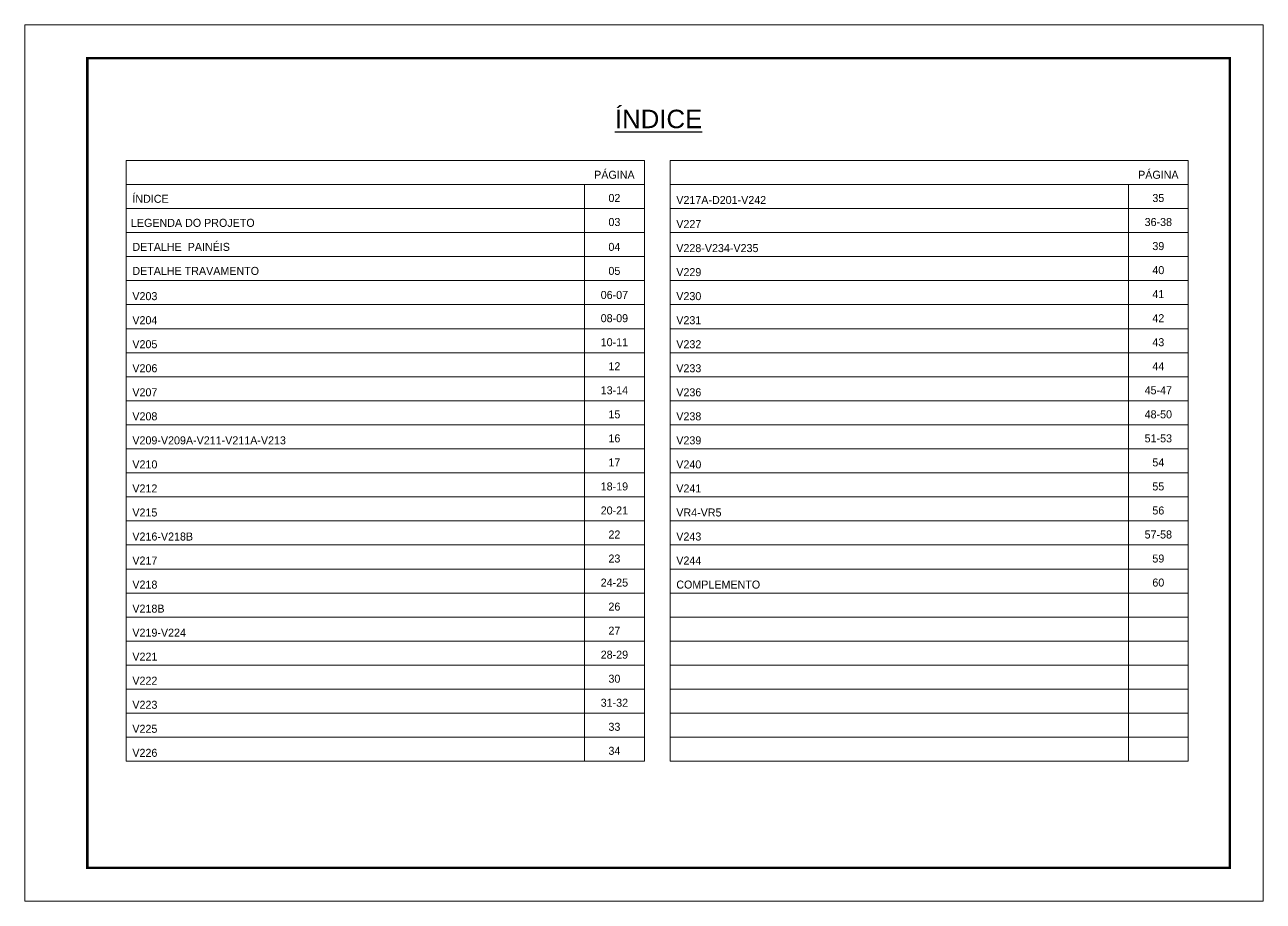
# Model space of a CAD drawing. Extents: x 2603 to 22413, y 1253 to 30260.
# Drawn here: x 14753 to 16238, y 28819 to 29869 of the extents above; entities that cross this region are included whole.
import ezdxf
from ezdxf.enums import TextEntityAlignment as Align

# ---------------------------------------------------------------- set-up
doc = ezdxf.new("R2010")
doc.units = 0
doc.layers.add('CARIMBO', color=255, linetype='Continuous', lineweight=9)
doc.layers.add('Folhas', color=255, linetype='Continuous', lineweight=9)
doc.styles.add('ARIAL', font='arial.ttf')
doc.styles.add('Tecnologia', font='')
doc.styles.get('Tecnologia').set_extended_font_data('Forgotten Futurist')

msp = doc.modelspace()

# ---------------------------------------------------------------- linework, layer by layer
at = {"layer": 'CARIMBO'}
for p, q in [((14874.41, 29706.68), (15495.79, 29706.68)), ((14874.41, 29706.68), (15495.79, 29706.68)), ((14874.41, 29706.68), (14874.41, 28986.78)), ((15495.79, 29706.68), (15495.79, 28986.78)), ((15526.61, 29706.68), (16148, 29706.68)), ((15526.61, 29706.68), (16148, 29706.68)), ((15526.61, 29706.68), (15526.61, 28986.78)), ((16148, 29706.68), (16148, 28986.78)), ((14874.41, 29677.89), (15495.79, 29677.89)), ((14874.41, 29677.89), (15495.79, 29677.89)), ((14874.41, 29677.89), (15495.79, 29677.89)), ((15423.97, 29677.89), (15423.97, 28986.78)), ((15526.61, 29677.89), (16148, 29677.89)), ((15526.61, 29677.89), (16148, 29677.89)), ((15526.61, 29677.89), (16148, 29677.89)), ((16076.18, 29677.89), (16076.18, 28986.78)), ((14874.41, 29649.09), (15495.79, 29649.09)), ((15526.61, 29649.09), (16148, 29649.09)), ((14874.41, 29620.3), (15495.79, 29620.3)), ((15526.61, 29620.3), (16148, 29620.3)), ((14874.41, 29591.5), (15495.79, 29591.5)), ((14874.41, 29591.5), (15495.79, 29591.5)), ((15526.61, 29591.5), (16148, 29591.5)), ((15526.61, 29591.5), (16148, 29591.5)), ((14874.41, 29562.7), (15495.79, 29562.7)), ((14874.41, 29562.7), (15495.79, 29562.7)), ((14874.41, 29562.7), (15495.79, 29562.7)), ((15526.61, 29562.7), (16148, 29562.7)), ((15526.61, 29562.7), (16148, 29562.7)), ((15526.61, 29562.7), (16148, 29562.7)), ((14874.41, 29533.91), (15495.79, 29533.91)), ((15526.61, 29533.91), (16148, 29533.91)), ((14874.41, 29505.11), (15495.79, 29505.11)), ((15526.61, 29505.11), (16148, 29505.11)), ((14874.41, 29476.31), (15495.79, 29476.31)), ((15526.61, 29476.31), (16148, 29476.31)), ((14874.41, 29447.52), (15495.79, 29447.52)), ((15526.61, 29447.52), (16148, 29447.52)), ((14874.41, 29418.72), (15495.79, 29418.72)), ((15526.61, 29418.72), (16148, 29418.72)), ((14874.41, 29389.93), (15495.79, 29389.93)), ((15526.61, 29389.93), (16148, 29389.93)), ((14874.41, 29361.13), (15495.79, 29361.13)), ((15526.61, 29361.13), (16148, 29361.13)), ((14874.41, 29332.33), (15495.79, 29332.33)), ((15526.61, 29332.33), (16148, 29332.33)), ((14874.41, 29303.54), (15495.79, 29303.54)), ((15526.61, 29303.54), (16148, 29303.54)), ((14874.41, 29274.74), (15495.79, 29274.74)), ((15526.61, 29274.74), (16148, 29274.74)), ((14874.41, 29245.94), (15495.79, 29245.94)), ((15526.61, 29245.94), (16148, 29245.94)), ((14874.41, 29217.15), (15495.79, 29217.15)), ((15526.61, 29217.15), (16148, 29217.15)), ((14874.41, 29188.35), (15495.79, 29188.35)), ((15526.61, 29188.35), (16148, 29188.35)), ((14874.41, 29159.56), (15495.79, 29159.56)), ((15526.61, 29159.56), (16148, 29159.56)), ((14874.41, 29130.76), (15495.79, 29130.76)), ((15526.61, 29130.76), (16148, 29130.76)), ((14874.41, 29101.96), (15495.79, 29101.96)), ((15526.61, 29101.96), (16148, 29101.96)), ((14874.41, 29073.17), (15495.79, 29073.17)), ((15526.61, 29073.17), (16148, 29073.17)), ((14874.41, 29044.37), (15495.79, 29044.37)), ((14874.41, 29044.37), (15495.79, 29044.37)), ((15526.61, 29044.37), (16148, 29044.37)), ((15526.61, 29044.37), (16148, 29044.37)), ((14874.41, 29015.58), (15495.79, 29015.58)), ((15526.61, 29015.58), (16148, 29015.58)), ((14874.41, 28986.78), (15495.79, 28986.78)), ((15526.61, 28986.78), (16148, 28986.78))]:
    msp.add_line(p, q, dxfattribs=at)
at = {"layer": 'Folhas'}
msp.add_lwpolyline([(14752.88, 28819.17), (16237.88, 28819.17), (16237.88, 29869.17), (14752.88, 29869.17)], close=True, dxfattribs=at)
at = {"layer": 'Folhas', "color": 30, "const_width": 3}
msp.add_lwpolyline([(14827.88, 28859.17), (16197.88, 28859.17), (16197.88, 29829.17), (14827.88, 29829.17)], close=True, dxfattribs=at)

# ---------------------------------------------------------------- texts
at = {"color": 0, "linetype": 'Continuous', "ltscale": 5, "style": 'ARIAL'}
msp.add_text('%%UÍNDICE', height=22.118, dxfattribs=at).set_placement((15512.88, 29745.3), align=Align.CENTER)
at = {"layer": 'CARIMBO', "style": 'Tecnologia'}
for s, p in [('PÁGINA', (15459.88, 29684.7)), ('PÁGINA', (16112.09, 29684.7)), ('02', (15459.88, 29656.87)), ('35', (16112.09, 29656.87)), ('03', (15459.88, 29628.07)), ('36-38', (16112.09, 29628.07)), ('04', (15459.88, 29598.31)), ('39', (16112.09, 29599.27)), ('05', (15459.88, 29569.51)), ('40', (16112.09, 29570.48)), ('06-07', (15459.88, 29540.71)), ('41', (16112.09, 29541.68)), ('08-09', (15459.88, 29512.88)), ('42', (16112.09, 29512.88)), ('10-11', (15459.88, 29484.09)), ('43', (16112.09, 29484.09)), ('12', (15459.88, 29455.29)), ('44', (16112.09, 29455.29)), ('13-14', (15459.88, 29426.5)), ('45-47', (16112.09, 29426.5)), ('15', (15459.88, 29397.7)), ('48-50', (16112.09, 29397.7)), ('16', (15459.88, 29368.9)), ('51-53', (16112.09, 29368.9)), ('17', (15459.88, 29340.11)), ('54', (16112.09, 29340.11)), ('18-19', (15459.88, 29311.31)), ('55', (16112.09, 29311.31)), ('20-21', (15459.88, 29282.51)), ('56', (16112.09, 29282.51)), ('22', (15459.88, 29253.72)), ('57-58', (16112.09, 29253.72)), ('23', (15459.88, 29224.92)), ('59', (16112.09, 29224.92)), ('24-25', (15459.88, 29196.13)), ('60', (16112.09, 29196.13)), ('26', (15459.88, 29167.33)), ('27', (15459.88, 29138.53)), ('28-29', (15459.88, 29109.74)), ('30', (15459.88, 29080.94)), ('31-32', (15459.88, 29052.14)), ('33', (15459.88, 29023.35)), ('34', (15459.88, 28994.55))]:
    msp.add_text(s, height=9.599, dxfattribs=at).set_placement(p, align=Align.CENTER)
for s, height, p in [('ÍNDICE', 9.599, (14881.9, 29655.9)), ('V217A-D201-V242', 9.5987, (15534.11, 29654.45)), ('LEGENDA DO PROJETO', 9.5987, (14880.2, 29627.1)), ('V227', 9.599, (15534.11, 29625.66)), ('DETALHE  PAINÉIS', 9.5987, (14881.9, 29598.31)), ('V228-V234-V235', 9.5987, (15534.11, 29596.86)), ('DETALHE TRAVAMENTO', 9.5987, (14881.9, 29569.51)), ('V229', 9.599, (15534.11, 29568.07)), ('V203', 9.599, (14881.9, 29539.27)), ('V230', 9.599, (15534.11, 29539.27)), ('V204', 9.599, (14881.9, 29510.47)), ('V231', 9.599, (15534.11, 29510.47)), ('V205', 9.599, (14881.9, 29481.68)), ('V232', 9.599, (15534.11, 29481.68)), ('V206', 9.599, (14881.9, 29452.88)), ('V233', 9.599, (15534.11, 29452.88)), ('V207', 9.599, (14881.9, 29424.09)), ('V236', 9.599, (15534.11, 29424.09)), ('V208', 9.599, (14881.9, 29395.29)), ('V238', 9.599, (15534.11, 29395.29)), ('V209-V209A-V211-V211A-V213', 9.5987, (14881.9, 29366.49)), ('V239', 9.599, (15534.11, 29366.49)), ('V210', 9.599, (14881.9, 29337.7)), ('V240', 9.599, (15534.11, 29337.7)), ('V212', 9.599, (14881.9, 29308.9)), ('V241', 9.599, (15534.11, 29308.9)), ('V215', 9.599, (14881.9, 29280.1)), ('VR4-VR5', 9.599, (15534.11, 29280.1)), ('V216-V218B', 9.599, (14881.9, 29251.31)), ('V243', 9.599, (15534.11, 29251.31)), ('V217', 9.599, (14881.9, 29222.51)), ('V244', 9.599, (15534.11, 29222.51)), ('V218', 9.599, (14881.9, 29193.72)), ('COMPLEMENTO', 9.5987, (15534.11, 29193.72)), ('V218B', 9.599, (14881.9, 29164.92)), ('V219-V224', 9.599, (14881.9, 29136.12)), ('V221', 9.599, (14881.9, 29107.33)), ('V222', 9.599, (14881.9, 29078.53)), ('V223', 9.599, (14881.9, 29049.73)), ('V225', 9.599, (14881.9, 29020.94)), ('V226', 9.599, (14881.9, 28992.14))]:
    msp.add_text(s, height=height, dxfattribs=at).set_placement(p)

doc.saveas('drawing.dxf')
